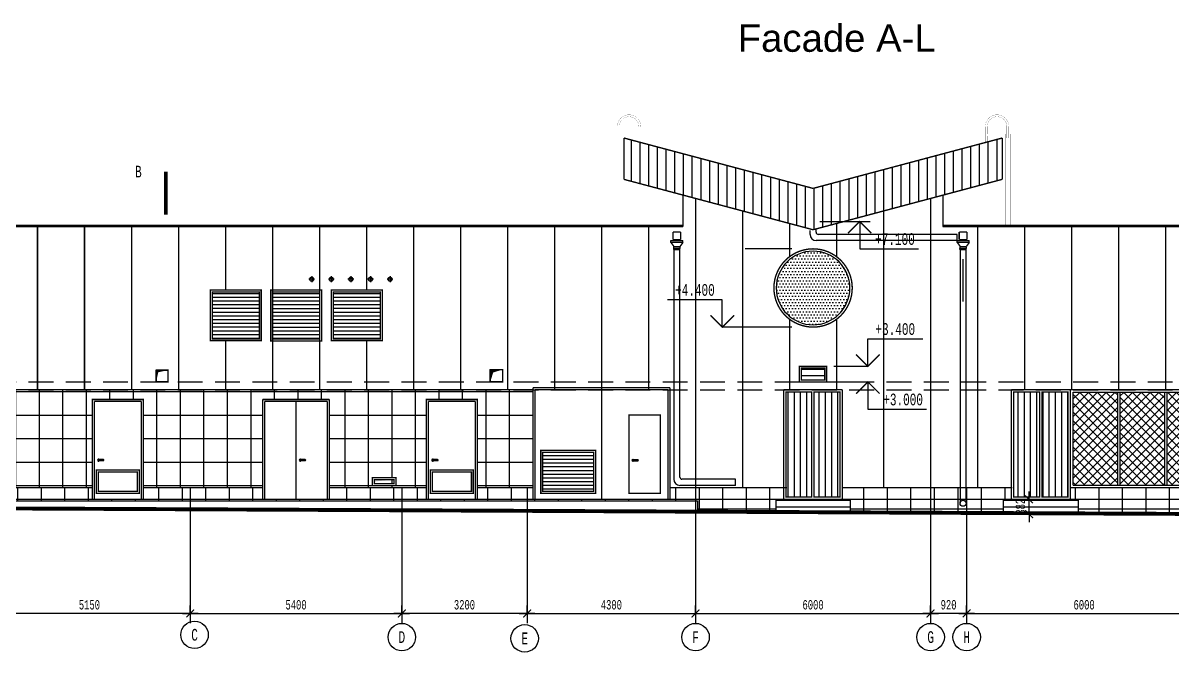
# Model space of a CAD drawing. Extents: x 419008 to 585152, y 366207 to 472224.
# Drawn here: x 436477 to 465812, y 436975 to 453052 of the extents above; entities that cross this region are included whole.
import ezdxf
from ezdxf.enums import TextEntityAlignment as Align

# ---------------------------------------------------------------- set-up
doc = ezdxf.new("R2010")
doc.units = 0
doc.header["$LTSCALE"] = 50
doc.header["$PDSIZE"] = -5
doc.linetypes.add('DASHDOTX2', pattern=[2, 1, -0.5, 0, -0.5])
doc.linetypes.add('DASHED', pattern=[19.05, 12.7, -6.35])
doc.layers.get('0').update_dxf_attribs({"linetype": 'CONTINUOUS'})
doc.layers.get('Defpoints').update_dxf_attribs({"linetype": 'CONTINUOUS'})
for name, color, linetype in [('AXIS', 40, 'CONTINUOUS'), ('base', 7, 'CONTINUOUS'), ('TEXT', 7, 'CONTINUOUS'), ('WALL', 5, 'CONTINUOUS')]:
    doc.layers.add(name, color=color, linetype=linetype)
doc.styles.add('MONOTXT1', font='monotxt1', dxfattribs={"width": 0.65, "height": 300})
doc.styles.add('ST_1', font='monotxt.shx', dxfattribs={"width": 0.65, "height": 300})
doc.styles.add('ST_2', font='monotxt.shx', dxfattribs={"width": 0.65, "height": 240})
doc.styles.get("Standard").update_dxf_attribs({"font": 'monotxt.shx', "width": 0.65, "height": 300})
doc.styles.add('ст1', font='arial.ttf', dxfattribs={"height": 1000})
doc.dimstyles.get("Standard").update_dxf_attribs({"dimtxt": 300, "dimasz": 300, "dimexe": 2, "dimexo": 2, "dimgap": 0.09, "dimtad": 1, "dimdec": 0, "dimzin": 0, "dimdsep": 46, "dimtxsty": 'Standard', "dimcen": 0.09, "dimadec": 0, "dimazin": 0, "dimtfac": 1, "dimtdec": 0, "dimtofl": 0, "dimtmove": 0, "dimatfit": 3, "dimfxl": 1, "dimtolj": 1, "dimtzin": 0, "dimarcsym": 0})
pattern_1 = [(0, (-322050.9, 18231.74), (0, 599.9988), []), (90, (-322050.9, 18231.74), (-599.9988, 4e-14), [])]

# ---------------------------------------------------------------- blocks, each defined once
blk = doc.blocks.new('_ARCHTICK')
at = {"color": 0, "linetype": 'ByBlock', "const_width": 0.15}
blk.add_lwpolyline([(-0.5, -0.5), (0.5, 0.5)], dxfattribs=at)
blk = doc.blocks.new('*D57')
at = {"layer": 'AXIS', "color": 174, "lineweight": -2, "transparency": 16777216}
for p, q in [((459648, 437961), (459648, 438161)), ((460568, 437961), (460568, 438161)), ((460768, 437961), (459448, 437961))]:
    blk.add_line(p, q, dxfattribs=at)
at = {"layer": 'Defpoints', "color": 0, "transparency": 16777216}
for p in [(459648, 437961), (459648, 437961), (460568, 437961)]:
    blk.add_point(p, dxfattribs=at)
at = {"layer": 'AXIS', "color": 174, "lineweight": -2, "transparency": 16777216, "xscale": 200, "yscale": 200, "zscale": 200, "rotation": 180}
blk.add_blockref('_ARCHTICK', (459648, 437961), dxfattribs=at)
at = {"layer": 'AXIS', "color": 174, "lineweight": -2, "transparency": 16777216, "xscale": 200, "yscale": 200, "zscale": 200}
blk.add_blockref('_ARCHTICK', (460568, 437961), dxfattribs=at)
at = {"layer": 'AXIS', "color": 174, "transparency": 16777216, "insert": (460108, 438181), "char_height": 240, "attachment_point": 5, "style": 'ST_2'}
blk.add_mtext('\\A1;920', dxfattribs=at)
blk = doc.blocks.new('*D59')
at = {"layer": 'AXIS', "color": 174, "lineweight": -2, "transparency": 16777216}
for p, q in [((435598, 437961), (435598, 438161)), ((440748, 437961), (440748, 438161)), ((440948, 437961), (435398, 437961))]:
    blk.add_line(p, q, dxfattribs=at)
at = {"layer": 'Defpoints', "color": 0, "transparency": 16777216}
for p in [(435598, 437961), (435598, 437961), (440748, 437961)]:
    blk.add_point(p, dxfattribs=at)
at = {"layer": 'AXIS', "color": 174, "lineweight": -2, "transparency": 16777216, "xscale": 200, "yscale": 200, "zscale": 200, "rotation": 180}
blk.add_blockref('_ARCHTICK', (435598, 437961), dxfattribs=at)
at = {"layer": 'AXIS', "color": 174, "lineweight": -2, "transparency": 16777216, "xscale": 200, "yscale": 200, "zscale": 200}
blk.add_blockref('_ARCHTICK', (440748, 437961), dxfattribs=at)
at = {"layer": 'AXIS', "color": 174, "transparency": 16777216, "insert": (438173, 438181), "char_height": 240, "attachment_point": 5, "style": 'ST_2'}
blk.add_mtext('\\A1;5150', dxfattribs=at)
blk = doc.blocks.new('*D60')
at = {"layer": 'AXIS', "color": 174, "lineweight": -2, "transparency": 16777216}
for p, q in [((440748, 437961), (440748, 438161)), ((446148, 437961), (446148, 438161)), ((440548, 437961), (446348, 437961))]:
    blk.add_line(p, q, dxfattribs=at)
at = {"layer": 'Defpoints', "color": 0, "transparency": 16777216}
for p in [(440748, 437961), (446148, 437961), (446148, 437961)]:
    blk.add_point(p, dxfattribs=at)
at = {"layer": 'AXIS', "color": 174, "lineweight": -2, "transparency": 16777216, "xscale": 200, "yscale": 200, "zscale": 200, "rotation": 180}
blk.add_blockref('_ARCHTICK', (440748, 437961), dxfattribs=at)
at = {"layer": 'AXIS', "color": 174, "lineweight": -2, "transparency": 16777216, "xscale": 200, "yscale": 200, "zscale": 200}
blk.add_blockref('_ARCHTICK', (446148, 437961), dxfattribs=at)
at = {"layer": 'AXIS', "color": 174, "transparency": 16777216, "insert": (443448, 438181), "char_height": 240, "attachment_point": 5, "style": 'ST_2'}
blk.add_mtext('\\A1;5400', dxfattribs=at)
blk = doc.blocks.new('*D61')
at = {"layer": 'AXIS', "color": 174, "lineweight": -2, "transparency": 16777216}
for p, q in [((446148, 437961), (446148, 438161)), ((449348, 437961), (449348, 438161)), ((449548, 437961), (445948, 437961))]:
    blk.add_line(p, q, dxfattribs=at)
at = {"layer": 'Defpoints', "color": 0, "transparency": 16777216}
for p in [(446148, 437961), (446148, 437961), (449348, 437961)]:
    blk.add_point(p, dxfattribs=at)
at = {"layer": 'AXIS', "color": 174, "lineweight": -2, "transparency": 16777216, "xscale": 200, "yscale": 200, "zscale": 200, "rotation": 180}
blk.add_blockref('_ARCHTICK', (446148, 437961), dxfattribs=at)
at = {"layer": 'AXIS', "color": 174, "lineweight": -2, "transparency": 16777216, "xscale": 200, "yscale": 200, "zscale": 200}
blk.add_blockref('_ARCHTICK', (449348, 437961), dxfattribs=at)
at = {"layer": 'AXIS', "color": 174, "transparency": 16777216, "insert": (447748, 438181), "char_height": 240, "attachment_point": 5, "style": 'ST_2'}
blk.add_mtext('\\A1;3200', dxfattribs=at)
blk = doc.blocks.new('*D62')
at = {"layer": 'AXIS', "color": 174, "lineweight": -2, "transparency": 16777216}
for p, q in [((449348, 437961), (449348, 438161)), ((453648, 437961), (453648, 438161)), ((449148, 437961), (453848, 437961))]:
    blk.add_line(p, q, dxfattribs=at)
at = {"layer": 'Defpoints', "color": 0, "transparency": 16777216}
for p in [(449348, 437961), (453648, 437961), (453648, 437961)]:
    blk.add_point(p, dxfattribs=at)
at = {"layer": 'AXIS', "color": 174, "lineweight": -2, "transparency": 16777216, "xscale": 200, "yscale": 200, "zscale": 200, "rotation": 180}
blk.add_blockref('_ARCHTICK', (449348, 437961), dxfattribs=at)
at = {"layer": 'AXIS', "color": 174, "lineweight": -2, "transparency": 16777216, "xscale": 200, "yscale": 200, "zscale": 200}
blk.add_blockref('_ARCHTICK', (453648, 437961), dxfattribs=at)
at = {"layer": 'AXIS', "color": 174, "transparency": 16777216, "insert": (451498, 438181), "char_height": 240, "attachment_point": 5, "style": 'ST_2'}
blk.add_mtext('\\A1;4300', dxfattribs=at)
blk = doc.blocks.new('*D63')
at = {"layer": 'AXIS', "color": 174, "lineweight": -2, "transparency": 16777216}
for p, q in [((453648, 437961), (453648, 438161)), ((459648, 437961), (459648, 438161)), ((453448, 437961), (459848, 437961))]:
    blk.add_line(p, q, dxfattribs=at)
at = {"layer": 'Defpoints', "color": 0, "transparency": 16777216}
for p in [(453648, 437961), (459648, 437961), (459648, 437961)]:
    blk.add_point(p, dxfattribs=at)
at = {"layer": 'AXIS', "color": 174, "lineweight": -2, "transparency": 16777216, "xscale": 200, "yscale": 200, "zscale": 200, "rotation": 180}
blk.add_blockref('_ARCHTICK', (453648, 437961), dxfattribs=at)
at = {"layer": 'AXIS', "color": 174, "lineweight": -2, "transparency": 16777216, "xscale": 200, "yscale": 200, "zscale": 200}
blk.add_blockref('_ARCHTICK', (459648, 437961), dxfattribs=at)
at = {"layer": 'AXIS', "color": 174, "transparency": 16777216, "insert": (456648, 438181), "char_height": 240, "attachment_point": 5, "style": 'ST_2'}
blk.add_mtext('\\A1;6000', dxfattribs=at)
blk = doc.blocks.new('*D64')
at = {"layer": 'AXIS', "color": 174, "lineweight": -2, "transparency": 16777216}
for p, q in [((459648, 437961), (459648, 438161)), ((460568, 437961), (460568, 438161)), ((460768, 437961), (459448, 437961))]:
    blk.add_line(p, q, dxfattribs=at)
at = {"layer": 'Defpoints', "color": 0, "transparency": 16777216}
for p in [(459648, 437961), (459648, 437961), (460568, 437961)]:
    blk.add_point(p, dxfattribs=at)
at = {"layer": 'AXIS', "color": 174, "lineweight": -2, "transparency": 16777216, "xscale": 200, "yscale": 200, "zscale": 200, "rotation": 180}
blk.add_blockref('_ARCHTICK', (459648, 437961), dxfattribs=at)
at = {"layer": 'AXIS', "color": 174, "lineweight": -2, "transparency": 16777216, "xscale": 200, "yscale": 200, "zscale": 200}
blk.add_blockref('_ARCHTICK', (460568, 437961), dxfattribs=at)
at = {"layer": 'AXIS', "color": 174, "transparency": 16777216, "insert": (460108, 438181), "char_height": 240, "attachment_point": 5, "style": 'ST_2'}
blk.add_mtext('\\A1;920', dxfattribs=at)
blk = doc.blocks.new('*D65')
at = {"layer": 'AXIS', "color": 174, "lineweight": -2, "transparency": 16777216}
for p, q in [((460568, 437961), (460568, 438161)), ((466568, 437961), (466568, 438161)), ((460368, 437961), (466768, 437961))]:
    blk.add_line(p, q, dxfattribs=at)
at = {"layer": 'Defpoints', "color": 0, "transparency": 16777216}
for p in [(460568, 437961), (466568, 437961), (466568, 437961)]:
    blk.add_point(p, dxfattribs=at)
at = {"layer": 'AXIS', "color": 174, "lineweight": -2, "transparency": 16777216, "xscale": 200, "yscale": 200, "zscale": 200, "rotation": 180}
blk.add_blockref('_ARCHTICK', (460568, 437961), dxfattribs=at)
at = {"layer": 'AXIS', "color": 174, "lineweight": -2, "transparency": 16777216, "xscale": 200, "yscale": 200, "zscale": 200}
blk.add_blockref('_ARCHTICK', (466568, 437961), dxfattribs=at)
at = {"layer": 'AXIS', "color": 174, "transparency": 16777216, "insert": (463568, 438181), "char_height": 240, "attachment_point": 5, "style": 'ST_2'}
blk.add_mtext('\\A1;6000', dxfattribs=at)
blk = doc.blocks.new('o_3')
at = {"linetype": 'Continuous'}
for p, q in [((0, 0), (0, -7)), ((0, -7), (15, -7))]:
    blk.add_line(p, q, dxfattribs=at)
at = {"color": 7, "linetype": 'Continuous', "const_width": 0.35}
blk.add_lwpolyline([(-3, -3), (0, 0), (3, -3)], dxfattribs=at)
blk = doc.blocks.new('o_1')
at = {"linetype": 'Continuous'}
for p, q in [((0, 7), (14, 7)), ((0, 0), (0, 7))]:
    blk.add_line(p, q, dxfattribs=at)
at = {"color": 7, "linetype": 'Continuous', "const_width": 0.35}
blk.add_lwpolyline([(-3, 3), (0, 0), (3, 3)], dxfattribs=at)
blk = doc.blocks.new('*D69')
at = {"layer": 'Defpoints', "color": 0, "transparency": 16777216}
for p in [(461533, 440879), (462163, 440879), (461533, 440497)]:
    blk.add_point(p, dxfattribs=at)
at = {"layer": 'WALL', "color": 174, "lineweight": -2, "transparency": 16777216}
for p, q in [((462163, 440879), (462163, 441079)), ((461533, 440879), (462363, 440879)), ((462163, 440497), (462163, 440879)), ((461533, 440497), (462363, 440497)), ((462163, 440497), (462163, 440297))]:
    blk.add_line(p, q, dxfattribs=at)
at = {"layer": 'WALL', "color": 174, "lineweight": -2, "transparency": 16777216, "xscale": 200, "yscale": 200, "zscale": 200}
for p, rotation in [((462163, 440879), 270), ((462163, 440497), 90)]:
    blk.add_blockref('_ARCHTICK', p, dxfattribs=dict(at, rotation=rotation))
at = {"layer": 'WALL', "color": 174, "transparency": 16777216, "insert": (461943, 440688), "char_height": 240, "attachment_point": 5, "rotation": 90, "style": 'ST_2'}
blk.add_mtext('\\A1;382', dxfattribs=at)
blk = doc.blocks.new('A$C7F3A6804')
at = {"layer": 'WALL', "color": 255, "ltscale": 15}
blk.add_lwpolyline([(-183, -85), (-57, -85, 0.414214), (-45, -73), (-45, -72, 0.414214), (-57, -60), (-183, -60, 0.414214), (-195, -72), (-195, -73, 0.414214)], format="xyb", close=True, dxfattribs=at)
blk.add_arc((-183, -73), 25, 30, 330, dxfattribs=at)
blk = doc.blocks.new('psw1')
at = {"color": 7, "linetype": 'Continuous'}
blk.add_circle((-347, 1), 350, dxfattribs=at)
at = {"color": 7, "linetype": 'Continuous', "style": 'MONOTXT1', "width": 0.65}
blk.add_attdef('99', text='', height=300, dxfattribs=at).set_placement((-347, 1), align=Align.MIDDLE)

msp = doc.modelspace()

# ---------------------------------------------------------------- hatches: boundary and pattern name
at = {"layer": 'WALL'}
h = msp.add_hatch(dxfattribs=at)
h.set_pattern_fill('LINE', color=255, scale=70, angle=90, style=0)
h.set_pattern_definition([(90, (253317.81, 407690.32), (-222.25, 1e-14), [])])
h.paths.add_polyline_path([(456647.8, 448823.7), (451817.8, 450111.7), (451817.8, 449055.1), (456647.8, 447767.1)])
h.paths.add_polyline_path([(461477.8, 449055.1), (461477.8, 450111.7), (456647.8, 448823.7), (456647.8, 447767.1)])
h = msp.add_hatch(dxfattribs=at)
h.set_pattern_fill('DOTS', color=255, scale=50, style=0)
h.set_pattern_definition([(0, (253317.81, 409714.1), (39.6875, 79.375), [0, -79.375])])
h.paths.add_polyline_path([(457587.8, 446279, 1), (455707.8, 446279, 1)])
h = msp.add_hatch(dxfattribs=at)
h.set_pattern_fill('ANSI31', color=255, scale=30, angle=135, style=0)
h.set_pattern_definition([(180, (-241700.91, 18181.74), (-2e-14, -95.25), [])])
h.paths.add_polyline_path([(442507.8, 446179), (441307.8, 446179), (441307.8, 444979), (442507.8, 444979)])
h = msp.add_hatch(dxfattribs=at)
h.set_pattern_fill('ANSI31', color=255, scale=30, angle=135, style=0)
h.set_pattern_definition([(180, (-240154.26, 18179.74), (-2e-14, -95.25), [])])
h.paths.add_polyline_path([(444054.5, 446177), (442854.5, 446177), (442854.5, 444977), (444054.5, 444977)])
h = msp.add_hatch(dxfattribs=at)
h.set_pattern_fill('ANSI31', color=255, scale=30, angle=135, style=0)
h.set_pattern_definition([(180, (-238607.6, 18181.74), (-2e-14, -95.25), [])])
h.paths.add_polyline_path([(445601.1, 446179), (444401.1, 446179), (444401.1, 444979), (445601.1, 444979)])
h = msp.add_hatch(dxfattribs=at)
h.set_pattern_fill('ANSI31', color=255, scale=50, angle=135, style=0)
h.set_pattern_definition([(180, (253317.81, 407690.32), (-1e-14, -158.75), [])])
h.paths.add_polyline_path([(456947.8, 444229), (456347.8, 444229), (456347.8, 443929), (456947.8, 443929)])
h = msp.add_hatch(dxfattribs=at)
h.set_pattern_fill('NET', color=256, scale=188.976, style=0)
h.set_pattern_definition([(0, (-241700.9, 18231.74), (0, 599.9988), []), (90, (-241700.9, 18231.74), (-599.9988, 4e-14), [])])
h.paths.add_polyline_path([(428881.9, 443679), (428447.8, 443679), (428447.8, 441179), (428881.9, 441179)])
h.paths.add_polyline_path([(429147.8, 443679), (429037.2, 443679), (429037.2, 441179), (429147.8, 441179)])
h.paths.add_polyline_path([(434017.8, 443429), (435317.8, 443429), (435317.8, 441179), (438247.8, 441179), (438247.8, 443429), (439547.8, 443429), (439547.8, 441179), (442597.8, 441179), (442597.8, 443429), (444297.8, 443429), (444297.8, 441179), (446777.8, 441179), (446777.8, 443429), (448077.8, 443429), (448077.8, 441179), (449497.8, 441179), (449497.8, 443679), (432647.8, 443679), (432647.8, 441179), (434017.8, 441179)])
h.paths.add_polyline_path([(445397.8, 441429), (445997.8, 441429), (445997.8, 441229), (445397.8, 441229)], flags=16)
h.paths.add_polyline_path([(445447.8, 441379), (445947.8, 441379), (445947.8, 441279), (445447.8, 441279)], flags=0)
h.paths.add_polyline_path([(444832.7, 441061), (444832.7, 441597), (445192.7, 441597), (445192.7, 441061)], flags=9)
h.paths.add_polyline_path([(445429.8, 442415.6), (445965.8, 442415.6), (445965.8, 442055.6), (445429.8, 442055.6)], flags=24)
h = msp.add_hatch(dxfattribs=at)
h.set_pattern_fill('ANSI31', color=255, scale=50, angle=45, style=0)
h.set_pattern_definition([(90, (253287.81, 409714.1), (-158.75, 1e-14), [])])
h.paths.add_polyline_path([(456587.8, 443619), (455922.8, 443619), (455922.8, 440939), (456587.8, 440939)])
h.paths.add_polyline_path([(457312.8, 443619), (456647.8, 443619), (456647.8, 440939), (457312.8, 440939)])
h.paths.add_polyline_path([(462432.8, 443619), (461767.8, 443619), (461767.8, 440939), (462432.8, 440939)])
h.paths.add_polyline_path([(463157.8, 443619), (462492.8, 443619), (462492.8, 440939), (463157.8, 440939)])
at = {"layer": 'WALL', "true_color": 0x3d3d3d}
h = msp.add_hatch(dxfattribs=at)
h.set_pattern_fill('ANSI37', color=250, scale=50, style=0)
h.set_pattern_definition([(45, (253317.81, 407690.32), (-112.2532, 112.2532), []), (135, (253317.81, 407690.32), (-112.2532, -112.2532), [])])
h.paths.add_polyline_path([(464417.8, 443619), (463277.8, 443619), (463277.8, 441239), (464417.8, 441239)])
h.paths.add_polyline_path([(466817.8, 443619), (465677.8, 443619), (465677.8, 441239), (466817.8, 441239)])
h.paths.add_polyline_path([(480017.8, 443619), (478877.8, 443619), (478877.8, 441239), (480017.8, 441239)])
h.paths.add_polyline_path([(482417.8, 443619), (481277.8, 443619), (481277.8, 441239), (482417.8, 441239)])
h.paths.add_polyline_path([(484817.8, 443619), (483677.8, 443619), (483677.8, 441239), (484817.8, 441239)])
h.paths.add_polyline_path([(487217.8, 443619), (486077.8, 443619), (486077.8, 441239), (487217.8, 441239)])
h.paths.add_polyline_path([(465617.8, 443619), (464477.8, 443619), (464477.8, 441239), (465617.8, 441239)])
h.paths.add_polyline_path([(468017.8, 443619), (466877.8, 443619), (466877.8, 441239), (468017.8, 441239)])
h.paths.add_polyline_path([(469217.8, 443619), (468077.8, 443619), (468077.8, 441239), (469217.8, 441239)])
h.paths.add_polyline_path([(470417.8, 443619), (469277.8, 443619), (469277.8, 441239), (470417.8, 441239)])
h.paths.add_polyline_path([(471617.8, 443619), (470477.8, 443619), (470477.8, 441239), (471617.8, 441239)])
h.paths.add_polyline_path([(472817.8, 443619), (471677.8, 443619), (471677.8, 441239), (472817.8, 441239)])
h.paths.add_polyline_path([(486017.8, 443619), (484877.8, 443619), (484877.8, 441239), (486017.8, 441239)])
h.paths.add_polyline_path([(488417.8, 443619), (487277.8, 443619), (487277.8, 441239), (488417.8, 441239)])
h.paths.add_polyline_path([(474017.8, 443619), (472877.8, 443619), (472877.8, 441239), (474017.8, 441239)])
h.paths.add_polyline_path([(475217.8, 443619), (474077.8, 443619), (474077.8, 441239), (474161.8, 441239), (474161.8, 441579), (475217.8, 441579)])
h.paths.add_polyline_path([(478817.8, 443619), (477677.8, 443619), (477677.8, 441239), (478817.8, 441239)])
h.paths.add_polyline_path([(481217.8, 443619), (480077.8, 443619), (480077.8, 441239), (481217.8, 441239)])
h.paths.add_polyline_path([(477617.8, 441239), (476477.8, 441239), (476477.8, 443619), (477617.8, 443619)])
h.paths.add_polyline_path([(477425.6, 442757.3), (476612.2, 442757.3), (476612.2, 442267.8), (477425.6, 442267.8)], flags=16)
h.paths.add_polyline_path([(476417.8, 443619), (475277.8, 443619), (475277.8, 441239), (476417.8, 441239)])
h.paths.add_polyline_path([(483617.8, 443619), (482477.8, 443619), (482477.8, 441239), (483617.8, 441239)])
h.paths.add_polyline_path([(489557.8, 443619), (488477.8, 443619), (488477.8, 441239), (489557.8, 441239)])
h.paths.add_polyline_path([(474234.3, 441604), (475489.3, 441604), (475489.3, 442054), (474234.3, 442054)], flags=24)
h.paths.add_polyline_path([(474234.3, 441604), (475489.3, 441604), (475489.3, 442054), (474234.3, 442054)], flags=24)
at = {"layer": 'WALL'}
h = msp.add_hatch(dxfattribs=at)
h.set_pattern_fill('ANSI31', color=255, scale=30, angle=135, style=0)
h.set_pattern_definition([(180, (-221350.91, 18231.74), (-2e-14, -95.25), [])])
h.paths.add_polyline_path([(451047.8, 442081), (449747.8, 442081), (449747.8, 441079), (451047.8, 441079)])
h = msp.add_hatch(dxfattribs=at)
h.set_pattern_fill('NET', color=256, scale=188.976, style=0)
h.set_pattern_definition(pattern_1)
h.paths.add_polyline_path([(446147.8, 441179), (444297.8, 441179), (444297.8, 440879), (442597.8, 440879), (442597.8, 441179), (440747.8, 441179), (440747.8, 440839), (446147.8, 440839)])
h.paths.add_polyline_path([(440747.8, 441179), (439547.8, 441179), (439547.8, 440879), (438247.8, 440879), (438247.8, 441179), (435597.8, 441179), (435597.8, 440839), (440747.8, 440839)])
h = msp.add_hatch(dxfattribs=at)
h.set_pattern_fill('NET', color=256, scale=188.976, style=0)
h.set_pattern_definition(pattern_1)
h.paths.add_polyline_path([(481567.8, 441179), (474461.8, 441179), (474161.8, 440879), (473861.8, 441179), (472567.8, 441179), (472567.8, 440474.5), (481567.8, 440432.4)])
h.paths.add_polyline_path([(490567.8, 441179), (489960.5, 441179), (489960.5, 441058.9, -1), (490115.5, 441058.9, -1), (489960.5, 441058.9), (489960.5, 441179), (481567.8, 441179), (481567.8, 440432.4), (490567.8, 440390.4)])
h.paths.add_polyline_path([(492717.8, 440685.6), (492417.8, 440685.6), (492417.8, 440839), (490917.8, 440839), (490917.8, 440388.8), (493017.8, 440379), (493017.8, 440532.3), (492717.8, 440532.3)])
h.paths.add_polyline_path([(490917.8, 441179), (490567.8, 441179), (490567.8, 440390.4), (490917.8, 440388.8)])
h.paths.add_polyline_path([(472567.8, 441179), (466567.8, 441179), (466567.8, 440502.5), (472567.8, 440474.5)])
h.paths.add_polyline_path([(466567.8, 441179), (463217.8, 441179), (463217.8, 440859), (463412.8, 440859), (463412.8, 440517.3), (466567.8, 440502.5)], flags=16)
h.paths.add_polyline_path([(461502.8, 440859), (463412.8, 440859), (463412.8, 440517.3), (466567.8, 440502.5), (466567.8, 441179), (463217.8, 441179), (463217.8, 440879), (461707.8, 440879), (461707.8, 441179), (460567.8, 441179), (460567.8, 440530.5), (461502.8, 440526.2)])
h.paths.add_polyline_path([(460400.1, 441179), (459647.8, 441179), (459647.8, 440534.8), (460567.8, 440530.5), (460567.8, 441179), (460400.1, 441179), (460400.1, 440777.9, -1), (460555.1, 440777.9, -1), (460400.1, 440777.9)])
h.paths.add_polyline_path([(459647.8, 441179), (457397.8, 441179), (457397.8, 440879), (455897.8, 440879), (455897.8, 441179), (453647.8, 441179), (453647.8, 440839), (453697.8, 440839), (453697.8, 440562.6), (455697.8, 440553.3), (455697.8, 440859), (457597.8, 440859), (457597.8, 440544.4), (459647.8, 440534.8)])
h.paths.add_polyline_path([(453647.8, 441179), (452997.8, 441179), (452997.8, 440879), (449497.8, 440879), (449497.8, 441179), (449347.8, 441179), (449347.8, 440839), (453647.8, 440839)])
h.paths.add_polyline_path([(449347.8, 441179), (448077.8, 441179), (448077.8, 440879), (446777.8, 440879), (446777.8, 441179), (446147.8, 441179), (446147.8, 440839), (449347.8, 440839)])
h.paths.add_polyline_path([(461763.1, 440419.9), (461763.1, 440955.9), (462123.1, 440955.9), (462123.1, 440419.9)], flags=9)
h = msp.add_hatch(dxfattribs=at)
h.set_pattern_fill('NET', color=256, scale=188.976, style=0)
h.set_pattern_definition(pattern_1)
h.paths.add_polyline_path([(466567.8, 441179), (463217.8, 441179), (463217.8, 440879), (461707.8, 440879), (461707.8, 441179), (460567.8, 441179), (460567.8, 440530.5), (461502.8, 440526.2), (461502.8, 440859), (463412.8, 440859), (463412.8, 440517.3), (466567.8, 440502.5)])
h.paths.add_polyline_path([(461763.1, 440419.9), (461763.1, 440955.9), (462123.1, 440955.9), (462123.1, 440419.9)], flags=9)

# ---------------------------------------------------------------- linework, layer by layer
at = {"color": 1, "linetype": 'DASHDOTX2', "ltscale": 25}
for p, q in [((443922.8, 446502), (443772.8, 446502)), ((443847.8, 446579), (443847.8, 446429)), ((443847.8, 446577), (443847.8, 446427)), ((444422.8, 446502), (444272.8, 446502)), ((444347.8, 446579), (444347.8, 446429)), ((444347.8, 446577), (444347.8, 446427)), ((444922.8, 446502), (444772.8, 446502)), ((444847.8, 446579), (444847.8, 446429)), ((444847.8, 446577), (444847.8, 446427)), ((445422.8, 446502), (445272.8, 446502)), ((445347.8, 446579), (445347.8, 446429)), ((445347.8, 446577), (445347.8, 446427)), ((445922.8, 446502), (445772.8, 446502)), ((445847.8, 446579), (445847.8, 446429)), ((445847.8, 446577), (445847.8, 446427))]:
    msp.add_line(p, q, dxfattribs=at)
at = {"color": 7, "linetype": 'Continuous'}
for p, q in [((456104.5, 445279), (454330.9, 445279)), ((457176.1, 444279), (458046.6, 444279))]:
    msp.add_line(p, q, dxfattribs=at)
at = {"color": 7, "linetype": 'Continuous', "const_width": 3.54}
for points in [[(451701.3, 450405.4), (451701.3, 450293.1)], [(451701.3, 450293.1), (451701.3, 450112.3)], [(461594.2, 450405.4), (461594.2, 450293.1)], [(461594.2, 450293.1), (461594.2, 450112.3)], [(451616.2, 450212.3), (451650.8, 450212.3)], [(451616.2, 450212.3), (451616.2, 447879)], [(451701.3, 450212.3), (451736.2, 450212.3)], [(451736.2, 450212.3), (452252.8, 450212.3)], [(451736.2, 450212.3), (451736.2, 447879)], [(451736.2, 450161.7), (452252.8, 450161.7)], [(461559.4, 450212.3), (461042.8, 450212.3)], [(461559.4, 450161.7), (461042.8, 450161.7)], [(461594.2, 450212.3), (461559.4, 450212.3)], [(461559.4, 450212.3), (461559.4, 447879)], [(461679.4, 450212.3), (461644.8, 450212.3)], [(461679.4, 450212.3), (461679.4, 447879)]]:
    msp.add_lwpolyline(points, dxfattribs=at)
at = {"color": 7, "const_width": 5}
msp.add_lwpolyline([(442854.5, 444977), (444054.5, 444977), (444054.5, 446177), (442854.5, 446177)], close=True, dxfattribs=at)
msp.add_lwpolyline([(451247.8, 443879), (451247.8, 440879)], dxfattribs=at)
at = {"layer": 'AXIS', "linetype": 'Continuous'}
for p, q in [((440747.8, 441179), (440747.8, 437710.3)), ((446147.8, 441179), (446147.8, 437710.3)), ((449347.8, 441179), (449347.8, 437710.3)), ((453647.8, 441179), (453647.8, 437710.3)), ((459647.8, 441179), (459647.8, 437710.3)), ((460567.8, 441179), (460567.8, 437710.3))]:
    msp.add_line(p, q, dxfattribs=at)
at = {"layer": 'base', "color": 5, "linetype": 'Continuous'}
for points in [[(452251.3, 450405.4, 3.5, 3.5, 1), (451651.3, 450405.4, 3.5, 3.5, 1)], [(461044.2, 450405.4, 3.5, 3.5, -1), (461644.2, 450405.4, 3.5, 3.5, -1)]]:
    msp.add_lwpolyline(points, format="xyseb", dxfattribs=at)
at = {"layer": 'base', "color": 5, "linetype": 'Continuous', "const_width": 3.5}
for points in [[(452201.3, 450405.4, 1), (451701.3, 450405.4, 1)], [(461094.2, 450405.4, -1), (461594.2, 450405.4, -1)]]:
    msp.add_lwpolyline(points, format="xyb", dxfattribs=at)
at = {"layer": 'base', "color": 5, "linetype": 'Continuous'}
for points, const_width in [([(451650.8, 450405.4), (451650.8, 450112.3)], 3.54), ([(451701.3, 450405.4), (451701.3, 450314.3)], 3.54), ([(451701.3, 450293.1), (451701.3, 450212.3)], 3.54), ([(452202.2, 450405.4), (452202.2, 450293.1)], 3.54), ([(452202.2, 450293.1), (452202.2, 450212.3)], 3.54), ([(452252.8, 450405.4), (452252.8, 450293.1)], 3.54), ([(452252.8, 450293.1), (452252.8, 449995.7)], 3.54), ([(461042.8, 450405.4), (461042.8, 450293.1)], 3.54), ([(461042.8, 450293.1), (461042.8, 449995.7)], 3.54), ([(461093.3, 450405.4), (461093.3, 450293.1)], 3.54), ([(461093.3, 450293.1), (461093.3, 450212.3)], 3.54), ([(461594.2, 450405.4), (461594.2, 450314.3)], 3.54), ([(461594.2, 450293.1), (461594.2, 450212.3)], 3.54), ([(461644.8, 450405.4), (461644.8, 450112.3)], 3.54), ([(451650.8, 450112.3), (451701.3, 450112.3)], 3.5), ([(452202.2, 450161.7), (452202.2, 450009.2)], 3.54), ([(461093.3, 450161.7), (461093.3, 450009.2)], 3.54), ([(461644.8, 450112.3), (461594.2, 450112.3)], 3.5)]:
    msp.add_lwpolyline(points, dxfattribs=dict(at, const_width=const_width))
at = {"layer": 'TEXT', "color": 255}
msp.add_line((424416.8, 440879), (490867.8, 440879), dxfattribs=at)
at = {"layer": 'WALL'}
for p, q in [((456819.6, 447979), (458106.3, 447979)), ((456570.3, 447646.5), (456570.3, 447746.4)), ((456725.3, 447701.5), (456725.3, 447787.7)), ((453015.7, 447438.9), (453015.7, 447491.5)), ((453015.7, 447438.9), (453094.7, 447334.9)), ((453322.6, 447438.9), (453015.7, 447438.9)), ((453016.7, 447492.5), (453321.6, 447492.5)), ((453322.6, 447438.9), (453243.7, 447334.9)), ((453321.6, 447492.5), (453322.6, 447491.5)), ((453322.6, 447438.9), (453322.6, 447491.5)), ((460324.3, 447491.5), (456725.3, 447491.5)), ((460324.3, 447646.5), (456780.3, 447646.5)), ((460324.3, 447491.5), (460325.3, 447492.5)), ((460324.3, 447438.9), (460324.3, 447491.5)), ((460324.3, 447438.9), (460403.3, 447334.9)), ((460631.2, 447438.9), (460324.3, 447438.9)), ((460325.3, 447492.5), (460325.3, 447646.5)), ((460325.3, 447492.5), (460630.2, 447492.5)), ((460631.2, 447438.9), (460552.3, 447334.9)), ((460630.2, 447492.5), (460631.2, 447491.5)), ((460631.2, 447438.9), (460631.2, 447491.5)), ((453248.9, 447290.5), (453089.4, 447290.5)), ((453089.4, 447265.8), (453089.4, 447290.5)), ((453089.4, 447265.8), (453248.9, 447265.8)), ((453091.5, 447265.8), (453091.5, 441389.8)), ((453094.7, 447290.5), (453094.7, 447335)), ((453094.7, 447335), (453242.7, 447335)), ((453243.7, 447334), (453243.7, 447290.5)), ((453246.8, 441438.5), (453246.8, 447265.8)), ((453248.9, 447265.8), (453248.9, 447290.5)), ((456104.5, 447279), (454916.2, 447279)), ((460557.5, 447290.5), (460398, 447290.5)), ((460398, 447265.8), (460398, 447290.5)), ((460398, 447265.8), (460557.5, 447265.8)), ((460400.1, 447265.8), (460400.1, 440777.9)), ((460403.3, 447290.5), (460403.3, 447335)), ((460403.3, 447335), (460551.3, 447335)), ((460552.3, 447334), (460552.3, 447290.5)), ((460555.5, 440777.9), (460555.5, 447265.8)), ((460557.5, 447265.8), (460557.5, 447290.5)), ((460477.8, 445933.1), (460477.8, 447017.8)), ((457176.1, 443879), (458046.6, 443879)), ((464417.8, 443619), (464417.8, 441239)), ((464477.8, 443619), (464477.8, 441239)), ((465617.8, 443619), (465617.8, 441239)), ((465677.8, 443619), (465677.8, 441239)), ((454669.2, 441234.8), (453246.5, 441234.8)), ((454669.2, 441389.8), (453301.5, 441389.8)), ((454669.2, 441234.8), (454669.2, 441389.8))]:
    msp.add_line(p, q, dxfattribs=at)
at = {"layer": 'WALL', "color": 2}
for p, q in [((428447.8, 440839), (453697.8, 440839)), ((453697.8, 440839), (453697.8, 440562.6)), ((455697.8, 440859), (455697.8, 440553.3)), ((457597.8, 440859), (457597.8, 440544.4)), ((461502.8, 440859), (461502.8, 440496.8)), ((463412.8, 440859), (463412.8, 440515.1))]:
    msp.add_line(p, q, dxfattribs=at)
at = {"layer": 'WALL', "color": 255, "const_width": 35}
for points in [[(451817.8, 450111.7), (451817.8, 449055.1)], [(451817.8, 450111.7), (456647.8, 448823.7)], [(461477.8, 450111.7), (456647.8, 448823.7)], [(461477.8, 450111.7), (461477.8, 449055.1)], [(451817.8, 449055.1), (456647.8, 447767.1)], [(461477.8, 449055.1), (456647.8, 447767.1)], [(449497.8, 443729), (449497.8, 440879)], [(452997.8, 443729), (449497.8, 443729)], [(449547.8, 443679), (449547.8, 440879)], [(452947.8, 443679), (449547.8, 443679)], [(451247.8, 440879), (451247.8, 443679)], [(452947.8, 443679), (452947.8, 440879)], [(452997.8, 443729), (452997.8, 440879)], [(455897.8, 443679), (455897.8, 440879)], [(455897.8, 443679), (457397.8, 443679)], [(457397.8, 443679), (457397.8, 440879)], [(461707.8, 443679), (461707.8, 440879)], [(461707.8, 443679), (463217.8, 443679)], [(463217.8, 443679), (463217.8, 440879)], [(439547.8, 440879), (439547.8, 443429), (438247.8, 443429), (438247.8, 440879)], [(439497.8, 443379), (438297.8, 443379)], [(438297.8, 440879), (438297.8, 443379)], [(439497.8, 440879), (439497.8, 443379)], [(444297.8, 443429), (442597.8, 443429)], [(442597.8, 443429), (442597.8, 440879)], [(444247.8, 443379), (442647.8, 443379)], [(442647.8, 443379), (442647.8, 440879)], [(443447.8, 443379), (443447.8, 440879)], [(444247.8, 443379), (444247.8, 440879)], [(444297.8, 443429), (444297.8, 440879)], [(448077.8, 440879), (448077.8, 443429), (446777.8, 443429), (446777.8, 440879)], [(448027.8, 443379), (446827.8, 443379)], [(446827.8, 440879), (446827.8, 443379)], [(448027.8, 440879), (448027.8, 443379)], [(438247.8, 440879), (439547.8, 440879)], [(442597.8, 440879), (444297.8, 440879)], [(446777.8, 440879), (448077.8, 440879)], [(449497.8, 440879), (452997.8, 440879)], [(455897.8, 440879), (457397.8, 440879)], [(461707.8, 440879), (463217.8, 440879)]]:
    msp.add_lwpolyline(points, dxfattribs=at)
at = {"layer": 'WALL'}
for points in [[(440123, 448152.4, 100, 100, 0), (440123, 449252.4, 100, 100, 0), (440123, 448952.4, 0, 200, 0), (439623, 448952.4, 0, 0, 0), (439223, 448952.4, 0, 0, 0)], [(436847.8, 447879, 35, 35, 0), (436847.8, 443679, 0, 0, 0)], [(438047.8, 447879, 35, 35, 0), (438047.8, 443679, 0, 0, 0)], [(439247.8, 447849, 35, 35, 0), (439247.8, 443679, 0, 0, 0)], [(440447.8, 447879, 35, 35, 0), (440447.8, 443679, 0, 0, 0)], [(441647.8, 447849, 35, 35, 0), (441647.8, 446229, 35, 35, 0)], [(442847.8, 447849, 35, 35, 0), (442847.8, 443679, 0, 0, 0)], [(444047.8, 447849, 35, 35, 0), (444047.8, 443679, 0, 0, 0)], [(445247.8, 447849, 35, 35, 0), (445247.8, 446229, 35, 35, 0)], [(446447.8, 447879, 35, 35, 0), (446447.8, 443679, 0, 0, 0)], [(447647.8, 447849, 35, 35, 0), (447647.8, 443679, 0, 0, 0)], [(448847.8, 447879, 35, 35, 0), (448847.8, 443679, 0, 0, 0)], [(450047.8, 447879, 35, 35, 0), (450047.8, 443679, 0, 0, 0)], [(451247.8, 447879, 35, 35, 0), (451247.8, 443679, 0, 0, 0)], [(452447.8, 447879, 35, 35, 0), (452447.8, 443679, 0, 0, 0)], [(441647.8, 444929, 35, 35, 0), (441647.8, 443679, 0, 0, 0)], [(445247.8, 444929, 35, 35, 0), (445247.8, 443679, 0, 0, 0)], [(439877.8, 444179, 35, 35, 0), (440177.8, 444179, 35, 35, 0), (440177.8, 443879, 35, 35, 0), (439877.8, 443879, 35, 35, 0), (439877.8, 444179, 35, 35, 0)], [(448407.8, 444194, 35, 35, 0), (448722.8, 444194, 35, 35, 0), (448722.8, 443879, 35, 35, 0), (448407.8, 443879, 35, 35, 0), (448407.8, 444194, 35, 35, 0)], [(450047.8, 443829, 35, 35, 0), (450047.8, 443679, 0, 0, 0)]]:
    msp.add_lwpolyline(points, format="xyseb", dxfattribs=at)
at = {"layer": 'WALL', "const_width": 35}
for points in [[(453327.9, 447849), (453327.9, 448652.4)], [(453647.8, 448567.1), (453647.8, 441179)], [(459647.8, 448567.1), (459647.8, 441179)], [(459967.6, 447849), (459967.6, 448652.4)], [(454847.8, 448247.1), (454847.8, 441179)], [(458447.8, 448247.1), (458447.8, 441179)], [(428597.8, 447879), (453327.9, 447879)], [(428597.8, 447849), (453327.9, 447849)], [(453069.2, 447713), (453069.2, 447513)], [(453269.2, 447713), (453069.2, 447713)], [(453269.2, 447713), (453269.2, 447513)], [(456047.8, 447927.1), (456047.8, 447079)], [(457247.8, 447927.1), (457247.8, 447079)], [(459957.8, 447879), (490867.8, 447879)], [(459957.8, 447849), (490867.8, 447849)], [(460377.8, 447713), (460377.8, 447513)], [(460577.8, 447713), (460377.8, 447713)], [(460577.8, 447713), (460577.8, 447513)], [(460847.8, 447879), (460847.8, 441179)], [(462047.8, 447879), (462047.8, 443679)], [(463247.8, 447879), (463247.8, 443679)], [(464447.8, 447879), (464447.8, 443679)], [(465647.8, 447879), (465647.8, 443679)], [(453269.2, 447513), (453069.2, 447513)], [(460577.8, 447513), (460377.8, 447513)], [(456047.8, 445479), (456047.8, 443679)], [(457247.8, 445479), (457247.8, 443679)], [(428447.8, 443679), (449497.8, 443679)], [(463217.8, 443679), (489617.8, 443679)], [(435317.8, 441179), (438247.8, 441179)], [(439547.8, 441179), (442597.8, 441179)], [(444297.8, 441179), (446777.8, 441179)], [(448077.8, 441179), (449497.8, 441179)], [(452997.8, 441179), (455984.9, 441179)], [(457402.8, 441179), (461737.8, 441179)], [(463217.8, 441179), (490917.8, 441179)]]:
    msp.add_lwpolyline(points, dxfattribs=at)
at = {"layer": 'WALL', "color": 255, "const_width": 35}
for points in [[(455647.8, 446279, 1), (457647.8, 446279, 1)], [(443797.8, 446502, 1), (443897.8, 446502, 1)], [(444297.8, 446502, 1), (444397.8, 446502, 1)], [(444797.8, 446502, 1), (444897.8, 446502, 1)], [(445297.8, 446502, 1), (445397.8, 446502, 1)], [(445797.8, 446502, 1), (445897.8, 446502, 1)]]:
    msp.add_lwpolyline(points, format="xyb", close=True, dxfattribs=at)
at = {"layer": 'WALL', "color": 255}
for points, format in [([(455707.8, 446279, 1), (457587.8, 446279, 1)], "xyb"), ([(456947.8, 443929, 35, 35, 0), (456347.8, 443929, 35, 35, 0), (456347.8, 444229, 35, 35, 0), (456947.8, 444229, 35, 35, 0)], "xyseb")]:
    msp.add_lwpolyline(points, format=format, close=True, dxfattribs=at)
at = {"layer": 'WALL', "color": 255, "const_width": 35}
for points in [[(441257.8, 444929), (442557.8, 444929), (442557.8, 446229), (441257.8, 446229)], [(441307.8, 444979), (442507.8, 444979), (442507.8, 446179), (441307.8, 446179)], [(442804.5, 444927), (444104.5, 444927), (444104.5, 446227), (442804.5, 446227)], [(442854.5, 444977), (444054.5, 444977), (444054.5, 446177), (442854.5, 446177)], [(444351.1, 444929), (445651.1, 444929), (445651.1, 446229), (444351.1, 446229)], [(444401.1, 444979), (445601.1, 444979), (445601.1, 446179), (444401.1, 446179)], [(456997.8, 443879), (456297.8, 443879), (456297.8, 444279), (456997.8, 444279)], [(455957.8, 440939), (455957.8, 443619), (456612.8, 443619), (456612.8, 440939)], [(456672.8, 440939), (456672.8, 443619), (457337.8, 443619), (457337.8, 440939)], [(461767.8, 440939), (461767.8, 443619), (462432.8, 443619), (462432.8, 440939)], [(462492.8, 440939), (462492.8, 443619), (463157.8, 443619), (463157.8, 440939)], [(451945.8, 441029), (452747.8, 441029), (452747.8, 443029), (451945.8, 443029)], [(449697.8, 442131), (451097.8, 442131), (451097.8, 441029), (449697.8, 441029)], [(449747.8, 442081), (451047.8, 442081), (451047.8, 441079), (449747.8, 441079)], [(438347.8, 441029), (439447.8, 441029), (439447.8, 441629), (438347.8, 441629)], [(438397.8, 441079), (439397.8, 441079), (439397.8, 441579), (438397.8, 441579)], [(446877.8, 441029), (447977.8, 441029), (447977.8, 441629), (446877.8, 441629)], [(446927.8, 441079), (447927.8, 441079), (447927.8, 441579), (446927.8, 441579)], [(445997.8, 441229), (445397.8, 441229), (445397.8, 441429), (445997.8, 441429)], [(445947.8, 441279), (445447.8, 441279), (445447.8, 441379), (445947.8, 441379)]]:
    msp.add_lwpolyline(points, close=True, dxfattribs=at)
at = {"layer": 'WALL'}
for points in [[(439877.8, 444179), (440177.8, 444179), (440177.8, 443879), (439877.8, 443879)], [(448407.8, 444194), (448722.8, 444194), (448722.8, 443879), (448407.8, 443879)]]:
    msp.add_lwpolyline(points, close=True, dxfattribs=at)
at = {"layer": 'WALL', "color": 1, "linetype": 'DASHED'}
for points in [[(428997.8, 443879), (490367.8, 443879)], [(428997.8, 443679), (490367.8, 443679)]]:
    msp.add_lwpolyline(points, dxfattribs=at)
at = {"layer": 'WALL'}
for points in [[(463277.8, 443619), (463277.8, 441239)], [(463287.8, 443619), (489557.8, 443619)], [(463287.8, 441239), (489587.8, 441239)]]:
    msp.add_lwpolyline(points, dxfattribs=at)
at = {"layer": 'WALL', "color": 7, "const_width": 100}
msp.add_lwpolyline([(428797.8, 440679), (493017.8, 440379)], dxfattribs=at)
at = {"layer": 'WALL', "color": 2}
for points in [[(455697.8, 440859), (457597.8, 440859)], [(455697.8, 440686), (457597.8, 440686)], [(461502.8, 440859), (463412.8, 440859)], [(461502.8, 440686), (463412.8, 440686)]]:
    msp.add_lwpolyline(points, dxfattribs=at)
at = {"layer": 'WALL'}
msp.add_circle((460477.6, 440777.9), 77.5, dxfattribs=at)
for centre, radius in [((456780.3, 447701.5), 55), ((456725.3, 447646.5), 155), ((453246.5, 441389.8), 155), ((453301.5, 441444.8), 55)]:
    msp.add_arc(centre, radius, 180, 270, dxfattribs=at)
for points in [[(440177.8, 444179), (439930.5, 444124), (439877.8, 444179), (439877.8, 443879)], [(448407.8, 443879), (448480.7, 444118.8), (448407.8, 444194), (448722.8, 444194)]]:
    msp.add_solid(points, dxfattribs=at)
at = {"layer": 'WALL', "color": 255}
msp.add_solid([(445447.8, 441279), (445447.8, 441379), (445490.2, 441336.5), (445947.8, 441379)], dxfattribs=at)

# ---------------------------------------------------------------- block references
at = {"color": 7, "linetype": 'Continuous', "yscale": 100, "zscale": 100}
for name, p, xscale in [('o_3', (457838.8, 447979), 100), ('o_1', (454330.9, 445279), -100), ('o_1', (458046.6, 444279), 100), ('o_3', (458046.6, 443879), 100)]:
    msp.add_blockref(name, p, dxfattribs=dict(at, xscale=xscale))
at = {"layer": 'AXIS', "linetype": 'Continuous'}
for p, values in [((441205, 437415.1), {'99': 'C'}), ((446496, 437356.2), {'99': 'D'}), ((453996, 437356.2), {'99': 'F'}), ((459996, 437356.2), {'99': 'G'}), ((460916, 437356.2), {'99': 'H'}), ((449632, 437323.6), {'99': 'E'})]:
    msp.add_blockref('psw1', p, dxfattribs=at).add_auto_attribs(values)
at = {"layer": 'WALL', "color": 255}
for p in [(438589.5, 441951.5), (443739.5, 441951.5), (447119.5, 441951.5), (452232, 441947.2)]:
    msp.add_blockref('A$C7F3A6804', p, dxfattribs=at)

# ---------------------------------------------------------------- texts
at = {"color": 7, "linetype": 'Continuous', "style": 'ST_1', "width": 0.65}
for s, p in [('+7.100', (458738.8, 447379)), ('+4.400', (453630.9, 446079)), ('+3.400', (458746.6, 445079)), ('+3.000', (458946.6, 443279))]:
    msp.add_text(s, height=300, dxfattribs=at).set_placement(p, align=Align.CENTER)
at = {"layer": 'TEXT', "style": 'ст1'}
msp.add_text('Facade A-L', height=700, dxfattribs=at).set_placement((454724, 452314.3))
at = {"layer": 'WALL', "style": 'ST_1', "width": 0.65}
msp.add_text('В', height=300, dxfattribs=at).set_placement((439423, 449252.4), align=Align.MIDDLE_CENTER)
at = {"layer": 'WALL', "linetype": 'DASHED', "style": 'ST_1', "width": 0.65}
msp.add_text('+7.100', height=300, dxfattribs=at).set_placement((458738.8, 447379), align=Align.CENTER)

# ---------------------------------------------------------------- dimensions: what is measured, and where the dimension line sits
at = {"layer": 'AXIS'}
for p1, p2, picture, middle in [((440747.8, 437961.2), (435597.8, 437961.2), '*D59', (438172.8, 438181.2)), ((440747.8, 437961.2), (446147.8, 437961.2), '*D60', (443447.8, 438181.2)), ((449347.8, 437961.2), (446147.8, 437961.2), '*D61', (447747.8, 438181.2)), ((449347.8, 437961.2), (453647.8, 437961.2), '*D62', (451497.8, 438181.2)), ((453647.8, 437961.2), (459647.8, 437961.2), '*D63', (456647.8, 438181.2)), ((460567.8, 437961.2), (459647.8, 437961.2), '*D57', (460107.8, 438181.2)), ((460567.8, 437961.2), (459647.8, 437961.2), '*D64', (460107.8, 438181.2)), ((460567.8, 437961.2), (466567.8, 437961.2), '*D65', (463567.8, 438181.2))]:
    dim = msp.add_aligned_dim(p1=p1, p2=p2, distance=0, dimstyle='Standard', override={"dimscale": 100, "dimtxt": 225, "dimasz": 2, "dimexo": 0, "dimgap": 1, "dimtxsty": 'ST_2', "dimblk1": 'ARCHTICK', "dimblk2": 'ARCHTICK', "dimsah": 1, "dimcen": 3, "dimdle": 2, "dimclrd": 174, "dimclre": 174, "dimclrt": 174, "dimadec": 2, "dimtix": 1, "dimtofl": 1, "dimtmove": 2, "dimldrblk": 'ARCHTICK'}, dxfattribs=at)
    dim.commit()
    dim.dimension.update_dxf_attribs({"geometry": picture, "text_midpoint": middle})
at = {"layer": 'WALL'}
dim = msp.add_linear_dim(base=(462163.1, 440879), p1=(461532.8, 440496.8), p2=(461532.8, 440879), angle=90, dimstyle='Standard', override={"dimscale": 100, "dimtxt": 225, "dimasz": 2, "dimexo": 0, "dimgap": 1, "dimtxsty": 'ST_2', "dimblk1": 'ARCHTICK', "dimblk2": 'ARCHTICK', "dimsah": 1, "dimcen": 3, "dimdle": 2, "dimclrd": 174, "dimclre": 174, "dimclrt": 174, "dimadec": 2, "dimtix": 1, "dimtofl": 1, "dimtmove": 2, "dimldrblk": 'ARCHTICK'}, dxfattribs=at)
dim.commit()
dim.dimension.update_dxf_attribs({"geometry": '*D69', "text_midpoint": (461943.1, 440687.9)})

doc.saveas('drawing.dxf')
